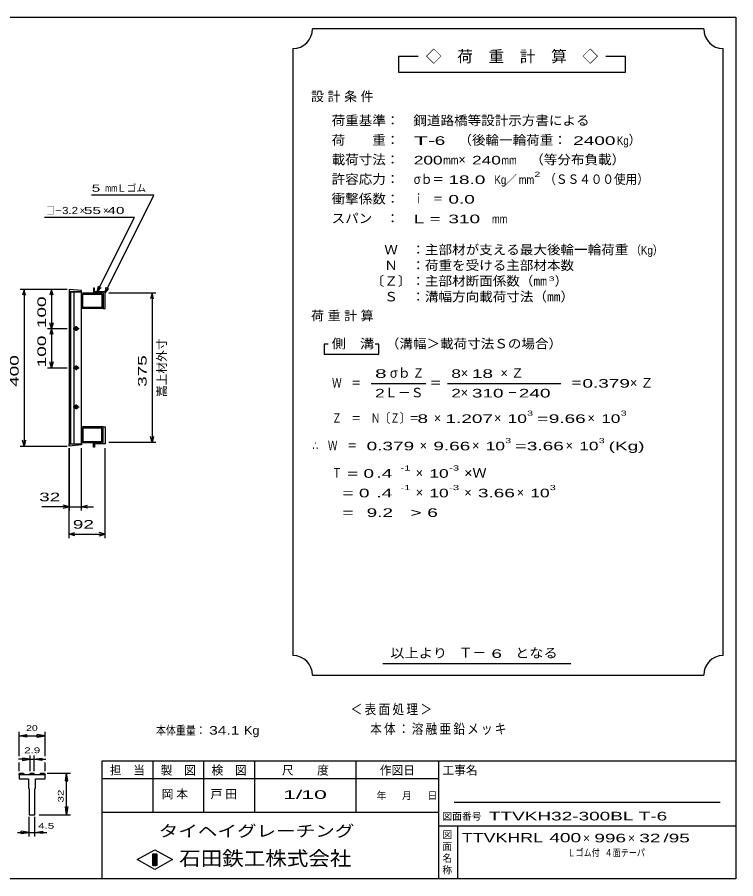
# Model space of a CAD drawing. Units: millimetres, scale not verified. Extents: x -1820 to 1731, y -1282 to 1054.
# Drawn here: x -106 to 1731, y -1146 to 1054 of the extents above; entities that cross this region are included whole.
import ezdxf
from ezdxf.enums import TextEntityAlignment as Align

# ---------------------------------------------------------------- set-up
doc = ezdxf.new("R2010")
doc.units = ezdxf.units.MM
doc.header["$LTSCALE"] = 10
for name, color, linetype, lineweight in [('0_2', 150, 'Continuous', 25), ('16', 3, 'Continuous', 25), ('22', 2, 'Continuous', 25), ('32', 4, 'Continuous', 25)]:
    doc.layers.add(name, color=color, linetype=linetype, lineweight=lineweight)
doc.styles.add('ベクトル', font='')
doc.styles.get('ベクトル').set_extended_font_data('ベクトル')

msp = doc.modelspace()

# ---------------------------------------------------------------- linework, layer by layer
at = {"layer": '0_2'}
for p, q in [((-1729, 1053.5), (1731, 1053.5)), ((1731, 1053.5), (1731, -1146.5)), ((1731, -846.5), (111, -846.5)), ((111, -846.5), (111, -1146.5)), ((241, -846.5), (241, -976.5)), ((371, -976.5), (371, -846.5)), ((501, -846.5), (501, -976.5)), ((761, -976.5), (761, -846.5)), ((971, -846.5), (971, -1146.5)), ((971, -891.5), (111, -891.5)), ((1691, -951.5), (1011, -951.5)), ((111, -976.5), (971, -976.5)), ((971, -1011.5), (1731, -1011.5)), ((1021, -1146.5), (1021, -1011.5)), ((201, -1097.5), (246, -1072.5)), ((246, -1072.5), (291, -1097.5)), ((246, -1122.5), (201, -1097.5)), ((241, -1082.5), (251, -1082.5)), ((241, -1112.5), (241, -1082.5)), ((241, -1082.5), (243, -1082.5)), ((243, -1082.5), (243, -1112.5)), ((245, -1112.5), (245, -1082.5)), ((245, -1082.5), (247, -1082.5)), ((291, -1097.5), (246, -1122.5)), ((247, -1082.5), (247, -1112.5)), ((249, -1112.5), (249, -1082.5)), ((249, -1082.5), (251, -1082.5)), ((251, -1082.5), (251, -1112.5)), ((251, -1082.5), (251, -1112.5)), ((251, -1112.5), (241, -1112.5)), ((243, -1112.5), (245, -1112.5)), ((247, -1112.5), (249, -1112.5)), ((1731, -1146.5), (-1729, -1146.5))]:
    msp.add_line(p, q, dxfattribs=at)
at = {"layer": '16'}
for p, q in [((59, 355.5), (27, 358.5)), ((27, 358.5), (27, 352.5)), ((27, 352.5), (59, 352.5)), ((27, 352.5), (27, -35.5)), ((59, 352.5), (27, 352.5)), ((28.5, 352.5), (28.5, -35.5)), ((31.5, -35.5), (31.5, 352.5)), ((39, 352.5), (39, -35.5)), ((59, 352.5), (59, 355.5)), ((59, -35.5), (59, 352.5)), ((92, 361.5), (89, 361.5)), ((89, 361.5), (89, 349.5)), ((92, 352.5), (92, 361.5)), ((119, 352.5), (92, 352.5)), ((119, 309.5), (119, 352.5)), ((59, 349.5), (114, 349.5)), ((59, 309.5), (59, 349.5)), ((62, 346.5), (111, 346.5)), ((62, 312.5), (62, 346.5)), ((89, 349.5), (114, 349.5)), ((111, 346.5), (111, 312.5)), ((114, 349.5), (114, 309.5)), ((114, 349.5), (114, 309.5)), ((114, 309.5), (59, 309.5)), ((111, 312.5), (62, 312.5)), ((114, 309.5), (119, 309.5)), ((45, 264.5), (45, 252.5)), ((37, 258.5), (53, 258.5)), ((47, 261.5), (43, 261.5)), ((43, 255.5), (47, 255.5)), ((37, 158.5), (53, 158.5)), ((47, 161.5), (43, 161.5)), ((43, 155.5), (47, 155.5)), ((45, 164.5), (45, 152.5)), ((37, 58.5), (53, 58.5)), ((47, 61.5), (43, 61.5)), ((43, 55.5), (47, 55.5)), ((45, 64.5), (45, 52.5)), ((114, 7.5), (59, 7.5)), ((59, 7.5), (59, -32.5)), ((111, 4.5), (62, 4.5)), ((62, 4.5), (62, -29.5)), ((111, -29.5), (111, 4.5)), ((114, -32.5), (114, 7.5)), ((114, 7.5), (119, 7.5)), ((114, -32.5), (114, 7.5)), ((119, 7.5), (119, -35.5)), ((27, -35.5), (59, -35.5)), ((27, -41.5), (27, -35.5)), ((27, -35.5), (59, -35.5)), ((59, -38.5), (27, -41.5)), ((59, -32.5), (114, -32.5)), ((59, -35.5), (59, -38.5)), ((62, -29.5), (111, -29.5)), ((89, -44.5), (89, -32.5)), ((89, -32.5), (114, -32.5)), ((119, -35.5), (92, -35.5)), ((92, -35.5), (92, -44.5)), ((92, -44.5), (89, -44.5))]:
    msp.add_line(p, q, dxfattribs=at)
for centre, radius, start, end in [((43, 258.5), 3, 90, 270), ((45, 258.5), 4, 46.6, 133.4), ((45, 258.5), 4, 226.6, 313.4), ((47, 258.5), 3, 270, 90), ((43, 158.5), 3, 90, 270), ((45, 158.5), 4, 46.6, 133.4), ((45, 158.5), 4, 226.6, 313.4), ((47, 158.5), 3, 270, 90), ((43, 58.5), 3, 90, 270), ((45, 58.5), 4, 46.6, 133.4), ((45, 58.5), 4, 226.6, 313.4), ((47, 58.5), 3, 270, 90)]:
    msp.add_arc(centre, radius, start, end, dxfattribs=at)
at = {"layer": '22', "color": 4}
for p, q in [((1649, 1023.5), (649, 1023.5)), ((599, 973.5), (599, -576.5)), ((1699, -576.5), (1699, 973.5)), ((919, 953.5), (869, 953.5)), ((869, 953.5), (869, 913.5)), ((1449, 953.5), (1399, 953.5)), ((1449, 913.5), (1449, 953.5)), ((869, 913.5), (1449, 913.5)), ((244, 599.5), (84, 599.5)), ((119, 349.5), (244, 599.5)), ((194, 542.5), (-36, 542.5)), ((99, 352.5), (194, 542.5)), ((22, 358.5), (-98, 358.5)), ((-88, 358.5), (-92, 343.5)), ((-84, 343.5), (-88, 358.5)), ((-88, 358.5), (-88, -41.5)), ((22, 358.5), (-28, 358.5)), ((-18, 358.5), (-22, 343.5)), ((-14, 343.5), (-18, 358.5)), ((-18, 358.5), (-18, 258.5)), ((99, 352.5), (102, 367.1)), ((99, 352.5), (109, 363.5)), ((119, 349.5), (122, 364.1)), ((119, 349.5), (129, 360.5)), ((129, 349.5), (249, 349.5)), ((239, 349.5), (235, 334.5)), ((243, 334.5), (239, 349.5)), ((239, 349.5), (239, -32.5)), ((-18, 258.5), (-22, 273.5)), ((-14, 273.5), (-18, 258.5)), ((-28, 258.5), (22, 258.5)), ((-18, 258.5), (-22, 243.5)), ((-14, 243.5), (-18, 258.5)), ((-18, 258.5), (-18, 158.5)), ((689, 218.5), (679, 218.5)), ((679, 218.5), (679, 193.5)), ((819, 218.5), (809, 218.5)), ((819, 193.5), (819, 218.5)), ((679, 193.5), (819, 193.5)), ((-28, 158.5), (22, 158.5)), ((-18, 158.5), (-22, 173.5)), ((-14, 173.5), (-18, 158.5)), ((799, 118.5), (939, 118.5)), ((994, 118.5), (1284, 118.5)), ((239, -32.5), (235, -17.5)), ((243, -17.5), (239, -32.5)), ((-98, -41.5), (22, -41.5)), ((-88, -41.5), (-92, -26.5)), ((-84, -26.5), (-88, -41.5)), ((249, -32.5), (129, -32.5)), ((27, -46.5), (27, -206.5)), ((27, -276.5), (27, -46.5)), ((59, -206.5), (59, -46.5)), ((119, -276.5), (119, -46.5)), ((27, -196.5), (-43, -196.5)), ((27, -196.5), (12, -192.5)), ((12, -200.5), (27, -196.5)), ((27, -196.5), (59, -196.5)), ((59, -196.5), (74, -192.5)), ((74, -200.5), (59, -196.5)), ((59, -196.5), (89, -196.5)), ((27, -266.5), (42, -262.5)), ((119, -266.5), (104, -262.5)), ((42, -270.5), (27, -266.5)), ((27, -266.5), (119, -266.5)), ((104, -270.5), (119, -266.5)), ((829, -596.5), (1309, -596.5)), ((649, -626.5), (1649, -626.5))]:
    msp.add_line(p, q, dxfattribs=at)
for centre, start, end in [((599, 1023.5), 270, 0), ((1699, 1023.5), 180, 270), ((599, -626.5), 0, 90), ((1699, -626.5), 90, 180)]:
    msp.add_arc(centre, 50, start, end, dxfattribs=at)
at = {"layer": '32'}
for p, q in [((-101, -833.5), (-101, -771.5)), ((-101, -781.5), (-81, -778.5)), ((-81, -784.5), (-101, -781.5)), ((-101, -781.5), (-34.33, -781.5)), ((-81, -784.5), (-81, -778.5)), ((-54.33, -784.5), (-54.33, -778.5)), ((-34.33, -781.5), (-54.33, -778.5)), ((-54.33, -784.5), (-34.33, -781.5)), ((-34.33, -833.5), (-34.33, -771.5)), ((-72.5, -871.5), (-72.5, -831.5)), ((-62.83, -831.5), (-62.83, -871.5)), ((-72.5, -841.5), (-102.5, -841.5)), ((-101, -871.5), (-101, -849.5)), ((-72.5, -841.5), (-92.5, -838.5)), ((-92.5, -838.5), (-92.5, -844.5)), ((-92.5, -844.5), (-72.5, -841.5)), ((-72.5, -841.5), (-62.83, -841.5)), ((-62.83, -841.5), (-42.83, -838.5)), ((-42.83, -844.5), (-62.83, -841.5)), ((-62.83, -841.5), (-32.83, -841.5)), ((-42.83, -838.5), (-42.83, -844.5)), ((-34.33, -871.5), (-34.33, -849.5)), ((-101, -881.5), (-99.33, -876.5)), ((-99.33, -876.5), (-89.67, -876.5)), ((-89.67, -876.5), (-88, -881.5)), ((-74.17, -881.5), (-72.5, -876.5)), ((-72.5, -876.5), (-62.83, -876.5)), ((-62.83, -876.5), (-61.17, -881.5)), ((-47.33, -881.5), (-45.67, -876.5)), ((-45.67, -876.5), (-36, -876.5)), ((-36, -876.5), (-34.33, -881.5)), ((-29.33, -876.5), (30.67, -876.5)), ((17.67, -896.5), (20.67, -876.5)), ((23.67, -896.5), (20.67, -876.5)), ((20.67, -983.17), (20.67, -876.5)), ((-101, -881.5), (-101, -891.5)), ((-34.33, -881.5), (-101, -881.5)), ((-101, -891.5), (-76.83, -891.5)), ((-76.83, -891.5), (-76.83, -914.83)), ((-58.5, -914.83), (-58.5, -891.5)), ((-58.5, -891.5), (-34.33, -891.5)), ((-34.33, -891.5), (-34.33, -881.5)), ((17.67, -896.5), (23.67, -896.5)), ((-76.83, -914.83), (-75.17, -916.5)), ((-75.17, -916.5), (-75.17, -983.17)), ((-60.17, -916.5), (-58.5, -914.83)), ((-60.17, -983.17), (-60.17, -916.5)), ((20.67, -983.17), (17.67, -963.17)), ((17.67, -963.17), (23.67, -963.17)), ((23.67, -963.17), (20.67, -983.17)), ((-75.17, -983.17), (-60.17, -983.17)), ((-75.17, -1038.17), (-75.17, -988.17)), ((-60.17, -1038.17), (-60.17, -988.17)), ((-49.33, -983.17), (30.67, -983.17)), ((-105.17, -1028.17), (-75.17, -1028.17)), ((-75.17, -1028.17), (-95.17, -1025.17)), ((-95.17, -1031.17), (-95.17, -1025.17)), ((-95.17, -1031.17), (-75.17, -1028.17)), ((-75.17, -1028.17), (-60.17, -1028.17)), ((-60.17, -1028.17), (-40.17, -1025.17)), ((-40.17, -1031.17), (-60.17, -1028.17)), ((-60.17, -1028.17), (-30.17, -1028.17)), ((-40.17, -1031.17), (-40.17, -1025.17))]:
    msp.add_line(p, q, dxfattribs=at)

# ---------------------------------------------------------------- texts
at = {"layer": '0_2', "style": 'ベクトル'}
for s, height, p in [('担\u3000当', 21.99, (131, -869.5)), ('製\u3000図', 21.99, (261, -869.5)), ('検\u3000図', 21.99, (391, -869.5)), ('尺\u3000\u3000度', 21.99, (571, -869.5)), ('作図日', 21.99, (821, -869.5)), ('工事名', 21.99, (981, -869.5)), ('年', 18.33, (813, -934)), ('月', 18.33, (878, -934)), ('日', 18.33, (943, -934)), ('図面番号', 18.33, (981, -987)), ('図', 18.33, (981, -1034)), ('面', 18.33, (981, -1064)), ('名', 18.33, (981, -1094)), ('称', 18.33, (981, -1124))]:
    msp.add_text(s, height=height, dxfattribs=at).set_placement(p, align=Align.MIDDLE_LEFT)
at = {"layer": '0_2', "color": 222, "style": 'ベクトル'}
for s, height, width, p in [('タイヘイグレーチング', 29.33, 1.25, (256, -1024.5)), ('石田鉄工株式会社', 36.66, 1.1, (308.5, -1094.5))]:
    msp.add_text(s, height=height, dxfattribs=dict(at, width=width)).set_placement(p, align=Align.MIDDLE_LEFT)
at = {"layer": '22', "style": 'ベクトル'}
for s, height, p in [('◇\u3000荷\u3000重\u3000計\u3000算\u3000◇', 29.33, (939, 953.5)), ('）', 24.19, (1457, 740)), ('×', 24.19, (1022, 690)), ('／', 21.99, (1141.5, 638.5)), ('Ｌゴム', 18.33, (149, 617)), ('×', 18.33, (54, 560)), ('×', 18.33, (114, 560)), ('）', 24.19, (1268, 380)), ('σｂ', 24.19, (847, 145)), ('×', 24.19, (1028, 145)), ('Ｌ－Ｓ', 24.19, (834, 95)), ('×', 24.19, (1028, 95)), ('×', 24.19, (959, 30)), ('×', 24.19, (1113, 30)), ('×', 24.19, (1352, 30)), ('×', 24.19, (923, -40)), ('×', 24.19, (1057, -40)), ('×', 24.19, (1296, -40)), ('×', 24.19, (913, -110)), ('×', 24.19, (913, -160)), ('×', 24.19, (1037, -160)), ('×', 24.19, (1171, -160)), ('Ｔ－', 25.66, (1023, -569)), ('×', 21.99, (1341, -1042.5)), ('×', 21.99, (1456, -1042.5))]:
    msp.add_text(s, height=height, dxfattribs=at).set_placement(p, align=Align.MIDDLE_LEFT)
for s, height, width, p in [('荷重基準：\u3000', 24.19, 1.05, (698, 790)), ('鋼道路橋等設計示方書による', 24.19, 1.05, (907, 790)), ('荷\u3000\u3000重：\u3000', 24.19, 1.05, (698, 740)), ('T-', 21.99, 2, (908, 738.5)), (' 6 ', 21.99, 1.65, (948, 738.5)), ('（後輪一輪荷重：', 24.19, 1.05, (1022, 740)), (' 2400', 21.99, 1.65, (1302, 738.5)), ('Kg', 21.99, 0.85, (1427, 738.5)), ('載荷寸法：\u3000', 24.19, 1.05, (698, 690)), ('\u3000（等分布負載）', 24.19, 1.05, (1171, 690)), ('200', 21.99, 1.5, (908, 688.5)), ('mm', 21.99, 0.8, (983, 688.5)), ('240', 21.99, 1.5, (1057, 688.5)), ('mm', 21.99, 0.8, (1132, 688.5)), ('許容応力：\u3000', 24.19, 1.05, (698, 640)), ('σｂ＝', 24.19, 0.9, (908, 640)), (' 18.0', 21.99, 1.65, (983, 638.5)), ('Kg', 21.99, 0.85, (1114, 638.5)), ('mm', 21.99, 0.8, (1176.5, 638.5)), ('2', 13.2, 1.5, (1216.5, 652.5)), ('（ＳＳ４００使用）', 24.19, 0.9, (1241.5, 640)), (' 5 ', 18.33, 1.6, (74, 617)), ('mm', 18.33, 0.75, (119, 617)), ('衝撃係数：\u3000', 24.19, 1.05, (698, 590)), ('ｉ\u3000＝', 24.19, 0.75, (908, 590)), (' 0.0', 21.99, 1.65, (983, 588.5)), ('□－', 18.33, 0.8, (-31, 560)), ('3.2', 18.33, 1.2, (9, 560)), (' 55 ', 18.33, 1.6, (54, 560)), (' 40 ', 18.33, 1.6, (114, 560)), ('スパン\u3000：\u3000', 24.19, 1.05, (698, 540)), ('L =', 21.99, 1.65, (908, 538.5)), (' 310 ', 21.99, 1.65, (983, 538.5)), ('mm', 21.99, 0.8, (1108, 538.5)), ('\u3000Ｗ\u3000：主部材が支える最大後輪一輪荷重', 24.19, 1.05, (798, 460)), ('（Kg）', 21.99, 0.85, (1463, 458.5)), ('\u3000Ｎ\u3000：荷重を受ける主部材本数', 24.19, 1.05, (798, 420)), ('〔Ｚ〕：主部材断面係数（㎜', 24.19, 1.05, (798, 380)), ('3', 11, 1.8, (1253, 386)), ('\u3000Ｓ\u3000：溝幅方向載荷寸法（㎜）', 24.19, 1.05, (798, 340)), ('側\u3000溝', 24.19, 1.1, (698, 220)), ('\u3000（溝幅＞載荷寸法Ｓの場合）', 24.19, 1.05, (802, 220)), ('8', 21.99, 1.8, (809, 143.5)), ('Ｚ', 24.19, 0.9, (905, 145)), ('8', 21.99, 1.5, (1004, 143.5)), (' 18 ', 21.99, 1.65, (1043, 143.5)), ('Ｗ\u3000＝', 24.19, 0.75, (699, 120)), ('＝', 24.19, 0.9, (949, 120)), ('＝', 24.19, 0.9, (1309, 120)), ('0.379', 21.99, 1.65, (1339, 118.5)), ('2', 21.99, 1.5, (809, 93.5)), ('2', 21.99, 1.5, (1004, 93.5)), (' 310 ', 21.99, 1.65, (1043, 93.5)), ('－', 24.19, 0.75, (1148, 95)), (' 240 ', 21.99, 1.65, (1163, 93.5)), ('Ｚ\u3000＝\u3000Ｎ〔Ｚ〕＝', 24.19, 0.75, (699, 30)), ('3', 13.2, 1.5, (1198, 42.5)), ('3', 13.2, 1.5, (1437, 42.5)), (' 8 ', 21.99, 1.65, (904, 28.5)), ('1.207', 21.99, 1.65, (989, 28.5)), ('10', 21.99, 1.5, (1148, 28.5)), ('=', 21.99, 1.7, (1223, 28.5)), ('9.66', 21.99, 1.65, (1253, 28.5)), ('10', 21.99, 1.5, (1387, 28.5)), ('3', 13.2, 1.5, (1142, -27.5)), ('3', 13.2, 1.5, (1381, -27.5)), ('∴\u3000Ｗ\u3000＝', 24.19, 0.75, (649, -40)), (' 0.379', 21.99, 1.65, (774, -41.5)), ('9.66', 21.99, 1.65, (958, -41.5)), ('10', 21.99, 1.5, (1092, -41.5)), ('=', 21.99, 1.7, (1167, -41.5)), ('3.66', 21.99, 1.65, (1197, -41.5)), ('10', 21.99, 1.5, (1331, -41.5)), ('(Kg)', 21.99, 1.65, (1406, -41.5)), ('Ｔ', 24.19, 0.75, (699, -110)), (' = 0', 21.99, 1.65, (724, -111.5)), (' .4 ', 21.99, 1.65, (799, -111.5)), ('-1', 13.2, 1.65, (874, -97.5)), ('10', 21.99, 1.5, (948, -111.5)), ('-3', 13.2, 1.65, (998, -97.5)), ('×Ｗ', 24.19, 1.1, (1037, -110)), ('  = 0', 21.99, 1.65, (699, -161.5)), (' .4 ', 21.99, 1.65, (799, -161.5)), ('-1', 13.2, 1.65, (874, -147.5)), ('10', 21.99, 1.5, (948, -161.5)), ('-3', 13.2, 1.65, (998, -147.5)), ('3.66', 21.99, 1.65, (1072, -161.5)), ('10', 21.99, 1.5, (1206, -161.5)), ('3', 13.2, 1.5, (1256, -147.5)), (' 32 ', 21.99, 1.65, (-63, -171.5)), ('  =', 21.99, 1.65, (699, -211.5)), (' 9.2', 21.99, 1.65, (774, -211.5)), ('>', 21.99, 1.7, (899, -211.5)), (' 6 ', 21.99, 1.65, (929, -211.5)), (' 92 ', 21.99, 1.65, (23, -241.5)), ('以上より\u3000', 24.19, 1.1, (848, -570)), (' 6 ', 21.99, 1.65, (1093, -571.5)), ('となる', 24.19, 1.1, (1167, -570)), ('本体重量：', 21.99, 0.85, (249, -767.5)), (' 34.1', 21.99, 1.35, (374, -767.5)), ('Kg', 21.99, 1.1, (474, -767.5)), ('1/', 21.99, 2, (574, -931.5)), (' 10 ', 21.99, 2, (604, -931.5)), ('TTVKH32-300BL T-6                   ', 21.99, 1.65, (1100, -986.5)), ('TTVKHRL', 23.46, 1.45, (1031, -1041.5)), (' 400 ', 23.46, 1.55, (1241, -1041.5)), (' 996 ', 21.99, 1.65, (1356, -1042.5)), (' 32 ', 21.99, 1.65, (1471, -1042.5)), ('/', 21.99, 1.65, (1546, -1042.5)), (' 95 ', 21.99, 1.65, (1546, -1042.5)), ('Ｌゴム付', 18.33, 0.8, (1301, -1080)), ('４面テーパ', 18.33, 0.8, (1396, -1080))]:
    msp.add_text(s, height=height, dxfattribs=dict(at, width=width)).set_placement(p, align=Align.MIDDLE_LEFT)
at = {"layer": '22', "style": 'ベクトル', "width": 1.65}
for s, p in [(' 100 ', (-43, 246)), (' 100 ', (-43, 146)), (' 400 ', (-113, 96)), (' 375 ', (214, 96))]:
    msp.add_text(s, height=21.99, rotation=90, dxfattribs=at).set_placement(p, align=Align.MIDDLE_LEFT)
at = {"layer": '22', "style": 'ベクトル'}
msp.add_text('嵩上材外寸', height=21.99, rotation=90, dxfattribs=at).set_placement((264, 83.5), align=Align.MIDDLE_LEFT)
at = {"layer": '22', "attachment_point": 4, "style": 'ベクトル'}
for s, insert, char_height in [('\\T1.28;設計条件', (645.5, 850), 24.19), ('\\T1.28;荷重計算', (645.5, 290), 24.19), ('\\T1.42;×Ｚ', (1129.5, 145), 24.19), ('\\T1.42;×Ｚ', (1460.5, 120), 24.19), ('\\T1.2;\\W0.85;＜表面処理＞', (746.5, -715), 25.66), ('\\T1.19;\\W0.85;本体：溶融亜鉛メッキ', (796.5, -765), 25.66), ('\\T1.25;岡本\u3000', (263.5, -931.5), 21.99), ('\\T1.25;戸田\u3000', (388.5, -931.5), 21.99)]:
    msp.add_mtext(s, dxfattribs=dict(at, insert=insert, char_height=char_height))
at = {"layer": '32', "color": 2, "style": 'ベクトル'}
for s, width, p in [('20', 1.35, (-82.67, -761.5)), ('2.9', 1.5, (-87.67, -818.5)), (' 4.5 ', 1.5, (-60.17, -1011.17))]:
    msp.add_text(s, height=14.66, dxfattribs=dict(at, width=width)).set_placement(p, align=Align.MIDDLE_LEFT)
at = {"layer": '32', "color": 2, "style": 'ベクトル', "width": 1.5}
msp.add_text(' 32 ', height=14.66, rotation=90, dxfattribs=at).set_placement((5.67, -959.83), align=Align.MIDDLE_LEFT)

doc.saveas('drawing.dxf')
